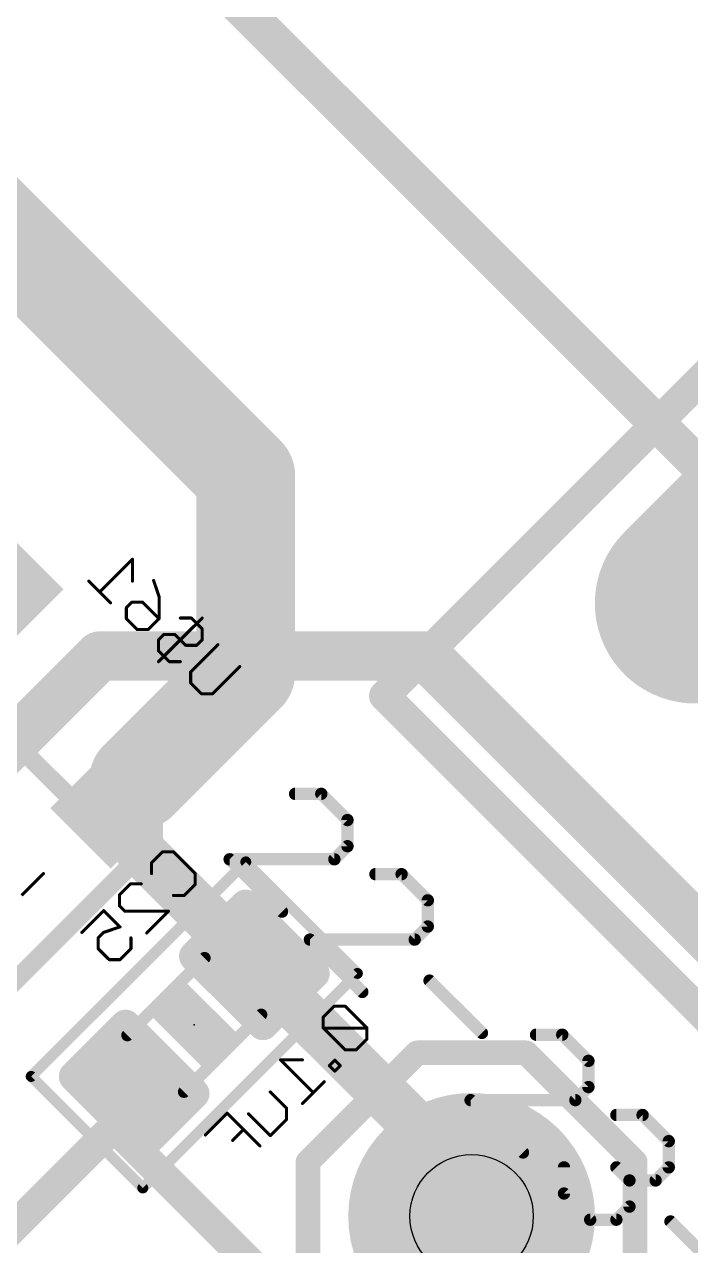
# Model space of a CAD drawing. Extents: x -76 to 580, y -41 to 95.
# Drawn here: x 500.65 to 506.13, y 5.25 to 15.32 of the extents above; entities that cross this region are included whole.
import ezdxf

# ---------------------------------------------------------------- set-up
doc = ezdxf.new("R2010")
doc.units = 0
for name, color, linetype in [('1', 22, 'CONTINUOUS'), ('16', 175, 'CONTINUOUS'), ('17', 82, 'CONTINUOUS'), ('21', 32, 'CONTINUOUS'), ('24', 7, 'CONTINUOUS'), ('26', 253, 'CONTINUOUS'), ('27', 253, 'CONTINUOUS'), ('28', 253, 'CONTINUOUS'), ('29', 253, 'CONTINUOUS'), ('30', 253, 'CONTINUOUS'), ('32', 253, 'CONTINUOUS'), ('36', 253, 'CONTINUOUS'), ('40', 175, 'CONTINUOUS'), ('44', 253, 'CONTINUOUS'), ('51', 53, 'CONTINUOUS'), ('52', 253, 'CONTINUOUS')]:
    doc.layers.add(name, color=color, linetype=linetype)

# ---------------------------------------------------------------- blocks, each defined once
blk = doc.blocks.new('RECT')
blk.add_solid([(-0.5, -0.5), (0.5, -0.5), (-0.5, 0.5), (0.5, 0.5)])
blk = doc.blocks.new('RECT112000X144000R30')
at = {"const_width": 0.105}
blk.add_lwpolyline([(0.2975, -0.345), (0.2975, 0.345, 0.4142), (0.245, 0.3975), (-0.245, 0.3975, 0.4142), (-0.2975, 0.345), (-0.2975, -0.345, 0.4142), (-0.245, -0.3975), (0.245, -0.3975, 0.4142)], format="xyb", close=True, dxfattribs=at)
blk.add_solid([(-0.2704, -0.3704), (0.2704, -0.3704), (-0.2704, 0.3704), (0.2704, 0.3704)])
blk = doc.blocks.new('RECT136384X168384R30')
at = {"const_width": 0.1279}
blk.add_lwpolyline([(0.3623, -0.3983), (0.3623, 0.3983, 0.4142), (0.2983, 0.4623), (-0.2983, 0.4623, 0.4142), (-0.3623, 0.3983), (-0.3623, -0.3983, 0.4142), (-0.2983, -0.4623), (0.2983, -0.4623, 0.4142)], format="xyb", close=True, dxfattribs=at)
blk.add_solid([(-0.3237, -0.4237), (0.3237, -0.4237), (-0.3237, 0.4237), (0.3237, 0.4237)])
blk = doc.blocks.new('ROUNDP')
at = {"const_width": 0.5}
blk.add_lwpolyline([(0, -0.25, 1), (0, 0.25, 1), (0, -0.25)], format="xyb", dxfattribs=at)
blk = doc.blocks.new('LONGP100')
at = {"const_width": 1}
blk.add_lwpolyline([(-0.5, 0), (0.5, 0)], dxfattribs=at)
at = {"const_width": 0.5}
for points in [[(-0.5, 0.25, 1), (-0.5, -0.25)], [(0.5, -0.25, 1), (0.5, 0.25)]]:
    blk.add_lwpolyline(points, format="xyb", dxfattribs=at)

msp = doc.modelspace()

# ---------------------------------------------------------------- linework, layer by layer
at = {"layer": '1'}
for points, const_width in [([(506.7551, 11.1299), (501.1742, 16.7108)], 0.3048), ([(501.268, 10.1116), (497.8739, 6.7175)], 0.4064), ([(503.955, 10.1116), (501.268, 10.1116)], 0.4064), ([(509.824, 4.2426), (503.955, 10.1116)], 0.4064)]:
    msp.add_lwpolyline(points, dxfattribs=dict(at, const_width=const_width))
at = {"layer": '1', "const_width": 0.2032}
for points in [[(501.268, 10.2132, 1), (501.268, 10.01)], [(501.3398, 10.0398, 1), (501.1962, 10.1835)], [(504.0268, 10.1835, 1), (503.8832, 10.0398)], [(503.955, 10.01, 1), (503.955, 10.2132)]]:
    msp.add_lwpolyline(points, format="xyb", dxfattribs=at)
at = {"layer": '16'}
for points, const_width in [([(502.4701, 11.5966), (497.4496, 16.617)], 0.8128), ([(502.4701, 9.9702), (502.4701, 11.5966)], 0.8128), ([(501.5863, 9.0864), (502.4701, 9.9702)], 0.8128), ([(501.5863, 8.5206), (501.5863, 9.0864)], 0.4064), ([(502.5408, 7.566), (501.5863, 8.5206)], 0.4064), ([(502.5408, 7.566), (504.3298, 5.7771)], 0.4064), ([(504.3298, 5.7771), (504.3298, 5.4942)], 0.4064)]:
    msp.add_lwpolyline(points, dxfattribs=dict(at, const_width=const_width))
for points, const_width in [([(502.6733, 11.5966, 1), (502.2669, 11.5966)], 0.4064), ([(502.3264, 11.4529, 1), (502.6138, 11.7402)], 0.4064), ([(502.6138, 9.8265, 1), (502.3264, 10.1139)], 0.4064), ([(502.2669, 9.9702, 1), (502.6733, 9.9702)], 0.4064), ([(501.4426, 9.2301, 1), (501.7299, 8.9427)], 0.4064), ([(501.6879, 9.0864, 1), (501.4847, 9.0864)], 0.2032), ([(501.6581, 8.5924, 1), (501.5144, 8.4487)], 0.2032), ([(501.4847, 8.5206, 1), (501.6879, 8.5206)], 0.2032), ([(502.6126, 7.6379, 1), (502.4689, 7.4942)], 0.2032), ([(502.4689, 7.4942, 1), (502.6126, 7.6379)], 0.2032), ([(504.4314, 5.7771, 1), (504.2282, 5.7771)], 0.2032), ([(504.2579, 5.7052, 1), (504.4016, 5.8489)], 0.2032), ([(504.2282, 5.4942, 1), (504.4314, 5.4942)], 0.2032)]:
    msp.add_lwpolyline(points, format="xyb", dxfattribs=dict(at, const_width=const_width))
at = {"layer": '21', "const_width": 0.254}
for points in [[(503.6121, 9.7828), (506.7551, 12.9259)], [(509.0002, 4.3947), (503.6121, 9.7828)], [(497.7926, 2.641), (501.3847, 6.2331)], [(501.3847, 6.2331), (502.7317, 4.8861)]]:
    msp.add_lwpolyline(points, dxfattribs=at)
at = {"layer": '21', "const_width": 0.127}
for points in [[(503.657, 9.8277, 1), (503.5672, 9.7379)], [(503.5672, 9.8277, 1), (503.657, 9.7379)], [(501.4296, 6.278, 1), (501.3398, 6.1882)], [(501.4296, 6.1882, 1), (501.3398, 6.278)]]:
    msp.add_lwpolyline(points, format="xyb", dxfattribs=at)
at = {"layer": '24'}
msp.add_point((502.0458, 7.0711), dxfattribs=at)
at = {"layer": '26', "const_width": 0.0254}
for points in [[(501.5364, 10.9081), (501.2668, 10.6385)], [(501.5364, 10.7284), (501.5364, 10.9081)], [(501.3567, 10.5486), (501.1769, 10.7284)], [(501.7111, 10.7334), (501.7561, 10.5986)], [(501.4864, 10.5087), (501.5314, 10.5537)], [(501.5314, 10.5537), (501.6213, 10.5537)], [(501.6213, 10.5537), (501.7561, 10.4188)], [(501.7561, 10.5986), (501.7561, 10.4188)], [(501.4864, 10.4188), (501.4864, 10.5087)], [(501.5763, 10.329), (501.4864, 10.4188)], [(501.7561, 10.4188), (501.6662, 10.329)], [(502.1106, 10.4239), (501.751, 10.0644)], [(502.0207, 10.4239), (501.9308, 10.4239)], [(502.1106, 10.334), (502.0207, 10.4239)], [(501.6662, 10.329), (501.5763, 10.329)], [(501.751, 10.2441), (501.796, 10.2891)], [(501.796, 10.2891), (501.8859, 10.2891)], [(501.8859, 10.2891), (501.9757, 10.1992)], [(502.1106, 10.2441), (502.1106, 10.334)], [(501.751, 10.1542), (501.751, 10.2441)], [(501.8409, 10.0644), (501.751, 10.1542)], [(501.9757, 10.1992), (502.0656, 10.1992)], [(502.0157, 9.9795), (502.2403, 10.2042)], [(502.0656, 10.1992), (502.1106, 10.2441)], [(501.9308, 10.0644), (501.8409, 10.0644)], [(502.0157, 9.8896), (502.0157, 9.9795)], [(502.4201, 10.0245), (502.1954, 9.7998)], [(502.1055, 9.7998), (502.0157, 9.8896)], [(502.1954, 9.7998), (502.1055, 9.7998)], [(501.6941, 8.408), (501.784, 8.4978)], [(501.784, 8.4978), (501.8739, 8.4978)], [(501.8739, 8.4978), (502.0536, 8.3181)], [(501.6941, 8.3181), (501.6941, 8.408)], [(502.0536, 8.3181), (502.0536, 8.2282)], [(501.4295, 8.1434), (501.5194, 8.2332)], [(501.4295, 8.0535), (501.4295, 8.1434)], [(501.5194, 8.2332), (501.6093, 8.2332)], [(501.9638, 8.1383), (501.8739, 8.1383)], [(502.0536, 8.2282), (501.9638, 8.1383)], [(501.4745, 8.0085), (501.4295, 8.0535)], [(501.12, 7.8338), (501.2997, 8.0136)], [(501.2997, 8.0136), (501.4345, 7.8788)], [(501.834, 8.0085), (501.4745, 8.0085)], [(501.6542, 7.8288), (501.834, 8.0085)], [(501.4345, 7.8788), (501.2997, 7.8338)], [(501.2997, 7.8338), (501.2548, 7.7889)], [(501.2548, 7.7889), (501.2548, 7.699)], [(501.5244, 7.699), (501.5244, 7.7889)], [(501.2548, 7.699), (501.3447, 7.6091)], [(501.4345, 7.6091), (501.5244, 7.699)], [(501.3447, 7.6091), (501.4345, 7.6091)]]:
    msp.add_lwpolyline(points, dxfattribs=at)
at = {"layer": '26', "const_width": 0.0127}
for points in [[(501.5428, 10.9081, 1), (501.5301, 10.9081)], [(501.5409, 10.9037, 1), (501.5319, 10.9126)], [(501.1814, 10.7329, 1), (501.1724, 10.7239)], [(501.5301, 10.7284, 1), (501.5428, 10.7284)], [(501.7172, 10.7354, 1), (501.7051, 10.7314)], [(501.2623, 10.643, 1), (501.2713, 10.634)], [(501.5314, 10.56, 1), (501.5314, 10.5473)], [(501.5359, 10.5492, 1), (501.5269, 10.5581)], [(501.6257, 10.5581, 1), (501.6168, 10.5492)], [(501.6213, 10.5473, 1), (501.6213, 10.56)], [(501.7624, 10.5986, 1), (501.7497, 10.5986)], [(501.7501, 10.5966, 1), (501.7621, 10.6006)], [(501.3522, 10.5441, 1), (501.3611, 10.5531)], [(501.4928, 10.5087, 1), (501.4801, 10.5087)], [(501.482, 10.5132, 1), (501.4909, 10.5042)], [(501.4801, 10.4188, 1), (501.4928, 10.4188)], [(501.4909, 10.4233, 1), (501.482, 10.4144)], [(501.7497, 10.4188, 1), (501.7624, 10.4188)], [(501.7606, 10.4144, 1), (501.7516, 10.4233)], [(501.7516, 10.4144, 1), (501.7606, 10.4233)], [(501.9308, 10.4302, 1), (501.9308, 10.4175)], [(502.0252, 10.4284, 1), (502.0162, 10.4194)], [(502.0207, 10.4175, 1), (502.0207, 10.4302)], [(502.1151, 10.4194, 1), (502.1061, 10.4284)], [(501.5763, 10.3353, 1), (501.5763, 10.3226)], [(501.5718, 10.3245, 1), (501.5808, 10.3335)], [(501.6617, 10.3335, 1), (501.6707, 10.3245)], [(501.6662, 10.3226, 1), (501.6662, 10.3353)], [(501.796, 10.2954, 1), (501.796, 10.2827)], [(501.8005, 10.2846, 1), (501.7915, 10.2935)], [(501.8904, 10.2935, 1), (501.8814, 10.2846)], [(501.8859, 10.2827, 1), (501.8859, 10.2954)], [(502.1169, 10.334, 1), (502.1042, 10.334)], [(502.1061, 10.3295, 1), (502.1151, 10.3385)], [(501.7574, 10.2441, 1), (501.7447, 10.2441)], [(501.7466, 10.2486, 1), (501.7555, 10.2396)], [(501.7555, 10.1587, 1), (501.7466, 10.1497)], [(501.9757, 10.2055, 1), (501.9757, 10.1928)], [(501.9713, 10.1947, 1), (501.9802, 10.2037)], [(502.0611, 10.2037, 1), (502.0701, 10.1947)], [(502.0656, 10.1928, 1), (502.0656, 10.2055)], [(502.1042, 10.2441, 1), (502.1169, 10.2441)], [(502.115, 10.2396, 1), (502.1061, 10.2486)], [(502.2448, 10.1997, 1), (502.2359, 10.2087)], [(501.7447, 10.1542, 1), (501.7574, 10.1542)], [(501.7466, 10.0688, 1), (501.7555, 10.0599)], [(501.8409, 10.0707, 1), (501.8409, 10.058)], [(501.8364, 10.0599, 1), (501.8454, 10.0688)], [(501.9308, 10.058, 1), (501.9308, 10.0707)], [(502.022, 9.9795, 1), (502.0093, 9.9795)], [(502.0112, 9.984, 1), (502.0201, 9.975)], [(502.4246, 10.02, 1), (502.4156, 10.0289)], [(502.0093, 9.8896, 1), (502.022, 9.8896)], [(502.0201, 9.8941, 1), (502.0112, 9.8851)], [(502.1055, 9.8061, 1), (502.1055, 9.7934)], [(502.101, 9.7953, 1), (502.11, 9.8042)], [(502.1909, 9.8042, 1), (502.1999, 9.7953)], [(502.1954, 9.7934, 1), (502.1954, 9.8061)], [(501.784, 8.5042, 1), (501.784, 8.4915)], [(501.7885, 8.4934, 1), (501.7795, 8.5023)], [(501.8784, 8.5023, 1), (501.8694, 8.4934)], [(501.8739, 8.4915, 1), (501.8739, 8.5042)], [(501.7005, 8.408, 1), (501.6878, 8.408)], [(501.6896, 8.4125, 1), (501.6986, 8.4035)], [(501.6878, 8.3181, 1), (501.7005, 8.3181)], [(502.06, 8.3181, 1), (502.0473, 8.3181)], [(502.0491, 8.3136, 1), (502.0581, 8.3226)], [(501.425, 8.1478, 1), (501.434, 8.1389)], [(501.4359, 8.1434, 1), (501.4232, 8.1434)], [(501.5194, 8.2396, 1), (501.5194, 8.2269)], [(501.5239, 8.2287, 1), (501.5149, 8.2377)], [(501.6093, 8.2269, 1), (501.6093, 8.2396)], [(501.8739, 8.1447, 1), (501.8739, 8.132)], [(501.9638, 8.132, 1), (501.9638, 8.1447)], [(502.0473, 8.2282, 1), (502.06, 8.2282)], [(502.0581, 8.2237, 1), (502.0491, 8.2327)], [(501.434, 8.058, 1), (501.425, 8.049)], [(501.4232, 8.0535, 1), (501.4359, 8.0535)], [(501.9593, 8.1428, 1), (501.9682, 8.1338)], [(501.3042, 8.0181, 1), (501.2952, 8.0091)], [(501.3042, 8.0091, 1), (501.2952, 8.0181)], [(501.4745, 8.0149, 1), (501.4745, 8.0022)], [(501.47, 8.0041, 1), (501.4789, 8.013)], [(501.8385, 8.0041, 1), (501.8295, 8.013)], [(501.834, 8.0022, 1), (501.834, 8.0149)], [(501.4301, 7.8743, 1), (501.439, 7.8832)], [(501.4366, 7.8727, 1), (501.4325, 7.8848)], [(501.1155, 7.8383, 1), (501.1245, 7.8293)], [(501.2611, 7.7889, 1), (501.2484, 7.7889)], [(501.2503, 7.7934, 1), (501.2593, 7.7844)], [(501.2977, 7.8398, 1), (501.3017, 7.8278)], [(501.3042, 7.8293, 1), (501.2952, 7.8383)], [(501.5308, 7.7889, 1), (501.5181, 7.7889)], [(501.6497, 7.8333, 1), (501.6587, 7.8243)], [(501.2593, 7.7035, 1), (501.2503, 7.6945)], [(501.2484, 7.699, 1), (501.2611, 7.699)], [(501.5181, 7.699, 1), (501.5308, 7.699)], [(501.5289, 7.6945, 1), (501.5199, 7.7035)], [(501.3447, 7.6155, 1), (501.3447, 7.6028)], [(501.3402, 7.6046, 1), (501.3492, 7.6136)], [(501.4301, 7.6136, 1), (501.439, 7.6046)], [(501.4345, 7.6028, 1), (501.4345, 7.6155)]]:
    msp.add_lwpolyline(points, format="xyb", dxfattribs=at)
at = {"layer": '27', "const_width": 0.1016}
for points in [[(503.0918, 8.9751), (502.8761, 8.9751)], [(503.3076, 8.7593), (503.0918, 8.9751)], [(503.3076, 8.5436), (503.3076, 8.7593)], [(503.1997, 8.4358), (503.3076, 8.5436)], [(502.7683, 8.0044), (502.3369, 8.4358)], [(502.3369, 8.4358), (503.1997, 8.4358)], [(503.7534, 8.3135), (503.5376, 8.3135)], [(503.9691, 8.0978), (503.7534, 8.3135)], [(503.9691, 7.8821), (503.9691, 8.0978)], [(503.8612, 7.7743), (503.9691, 7.8821)], [(503.4298, 7.3428), (502.9984, 7.7743)], [(502.9984, 7.7743), (503.8612, 7.7743)], [(503.9834, 7.4363), (504.4149, 7.0049)], [(505.0764, 6.9905), (504.8607, 6.9905)], [(505.2921, 6.7748), (505.0764, 6.9905)], [(505.2921, 6.5591), (505.2921, 6.7748)], [(505.1842, 6.4512), (505.2921, 6.5591)], [(504.7528, 6.0198), (504.3214, 6.4512)], [(504.3214, 6.4512), (505.1842, 6.4512)], [(505.5222, 6.329), (505.7379, 6.329)], [(505.7379, 6.329), (505.9536, 6.1133)], [(505.9536, 6.1133), (505.9536, 5.8976)], [(505.0907, 5.6819), (505.0907, 5.8976)], [(505.63, 5.7897), (505.5222, 5.8976)], [(505.9536, 5.8976), (505.8457, 5.7897)], [(505.8457, 5.7897), (505.63, 5.7897)], [(505.63, 5.7897), (505.63, 5.574)], [(505.3065, 5.4662), (505.0907, 5.6819)], [(505.63, 5.574), (505.5222, 5.4662)], [(505.5222, 5.4662), (505.3065, 5.4662)], [(505.968, 5.4518), (506.3994, 5.0204)]]:
    msp.add_lwpolyline(points, dxfattribs=at)
at = {"layer": '27', "const_width": 0.0508}
for points in [[(502.8761, 9.0005, 1), (502.8761, 8.9497)], [(503.1098, 8.993, 1), (503.0739, 8.9571)], [(503.0918, 8.9497, 1), (503.0918, 9.0005)], [(503.333, 8.7593, 1), (503.2822, 8.7593)], [(503.2896, 8.7414, 1), (503.3255, 8.7773)], [(503.2822, 8.5436, 1), (503.333, 8.5436)], [(503.3255, 8.5257, 1), (503.2896, 8.5616)], [(502.3369, 8.4612, 1), (502.3369, 8.4104)], [(502.3548, 8.4537, 1), (502.3189, 8.4178)], [(503.1817, 8.4537, 1), (503.2177, 8.4178)], [(503.1997, 8.4104, 1), (503.1997, 8.4612)], [(503.5376, 8.3389, 1), (503.5376, 8.2881)], [(503.7713, 8.3315, 1), (503.7354, 8.2956)], [(503.7534, 8.2881, 1), (503.7533, 8.3389)], [(503.9945, 8.0978, 1), (503.9437, 8.0978)], [(503.9511, 8.0799, 1), (503.987, 8.1158)], [(502.7503, 7.9864, 1), (502.7862, 8.0223)], [(503.9437, 7.8821, 1), (503.9945, 7.8821)], [(503.987, 7.8642, 1), (503.9511, 7.9001)], [(502.9984, 7.7997, 1), (502.9984, 7.7489)], [(503.0163, 7.7922, 1), (502.9804, 7.7563)], [(503.8432, 7.7922, 1), (503.8792, 7.7563)], [(503.8612, 7.7489, 1), (503.8612, 7.7997)], [(504.0014, 7.4543, 1), (503.9655, 7.4184)], [(503.4118, 7.3249, 1), (503.4477, 7.3608)], [(504.3969, 6.9869, 1), (504.4328, 7.0229)], [(504.8607, 7.0159, 1), (504.8607, 6.9651)], [(505.0943, 7.0085, 1), (505.0584, 6.9726)], [(505.0764, 6.9651, 1), (505.0764, 7.0159)], [(505.3175, 6.7748, 1), (505.2667, 6.7748)], [(505.2741, 6.7568, 1), (505.31, 6.7928)], [(505.2667, 6.5591, 1), (505.3175, 6.5591)], [(505.31, 6.5411, 1), (505.2741, 6.5771)], [(504.3393, 6.4692, 1), (504.3034, 6.4333)], [(504.3214, 6.4766, 1), (504.3214, 6.4258)], [(505.1663, 6.4692, 1), (505.2022, 6.4333)], [(505.1842, 6.4258, 1), (505.1842, 6.4766)], [(505.5222, 6.3544, 1), (505.5222, 6.3036)], [(505.7558, 6.347, 1), (505.7199, 6.311)], [(505.7379, 6.3036, 1), (505.7379, 6.3544)], [(505.979, 6.1133, 1), (505.9282, 6.1133)], [(505.9356, 6.0953, 1), (505.9715, 6.1313)], [(504.7348, 6.0019, 1), (504.7708, 6.0378)], [(505.1161, 5.8976, 1), (505.0653, 5.8976)], [(505.5401, 5.9155, 1), (505.5042, 5.8796)], [(505.9715, 5.8796, 1), (505.9356, 5.9155)], [(505.63, 5.8151, 1), (505.63, 5.7643)], [(505.6554, 5.7897, 1), (505.6046, 5.7897)], [(505.8457, 5.7643, 1), (505.8457, 5.8151)], [(505.9282, 5.8976, 1), (505.979, 5.8976)], [(505.6121, 5.7718, 1), (505.648, 5.8077)], [(505.8278, 5.8077, 1), (505.8637, 5.7718)], [(505.0653, 5.6819, 1), (505.1161, 5.6819)], [(505.1087, 5.6998, 1), (505.0728, 5.6639)], [(505.6046, 5.574, 1), (505.6554, 5.574)], [(505.648, 5.5561, 1), (505.6121, 5.592)], [(505.3065, 5.4916, 1), (505.3065, 5.4408)], [(505.2885, 5.4482, 1), (505.3244, 5.4841)], [(505.5042, 5.4841, 1), (505.5401, 5.4482)], [(505.5222, 5.4408, 1), (505.5222, 5.4916)], [(505.9859, 5.4697, 1), (505.95, 5.4338)]]:
    msp.add_lwpolyline(points, format="xyb", dxfattribs=at)
at = {"layer": '28', "const_width": 0.0254}
for points in [[(500.8037, 8.3182), (500.6239, 8.1384)], [(503.1982, 7.2251), (503.1083, 7.1352)], [(503.1083, 7.1352), (503.1083, 7.0453)], [(503.2881, 7.225), (503.1982, 7.2251)], [(503.4678, 7.0453), (503.2881, 7.225)], [(503.1083, 7.0453), (503.2881, 6.8655)], [(503.4678, 7.0453), (503.1083, 7.0453)], [(503.4678, 6.9554), (503.4678, 7.0453)], [(503.378, 6.8655), (503.4678, 6.9554)], [(503.2881, 6.8655), (503.378, 6.8655)], [(502.9361, 6.7832), (502.7564, 6.7832)], [(502.7564, 6.7832), (503.026, 6.5136)], [(503.2032, 6.7807), (503.1583, 6.7357)], [(503.1583, 6.7357), (503.2032, 6.6908)], [(503.2482, 6.7357), (503.2032, 6.7807)], [(503.2032, 6.6908), (503.2482, 6.7357)], [(503.1159, 6.6034), (502.9361, 6.4237)], [(502.6715, 6.5186), (502.8063, 6.3838)], [(502.317, 6.3439), (502.1373, 6.1641)], [(502.5867, 6.0742), (502.317, 6.3439)], [(502.6715, 6.1591), (502.4918, 6.3388)], [(502.8063, 6.3838), (502.8063, 6.2939)], [(502.8063, 6.2939), (502.6715, 6.1591)], [(502.4519, 6.209), (502.362, 6.1192)]]:
    msp.add_lwpolyline(points, dxfattribs=at)
at = {"layer": '28', "const_width": 0.0127}
for points in [[(500.8081, 8.3137, 1), (500.7992, 8.3227)], [(503.1147, 7.1352, 1), (503.102, 7.1352)], [(503.1038, 7.1397, 1), (503.1128, 7.1307)], [(503.1982, 7.2314, 1), (503.1982, 7.2187)], [(503.2027, 7.2206, 1), (503.1937, 7.2295)], [(503.2926, 7.2295, 1), (503.2836, 7.2206)], [(503.2881, 7.2187, 1), (503.2881, 7.2314)], [(503.1128, 7.0498, 1), (503.1038, 7.0408)], [(503.1083, 7.0516, 1), (503.1083, 7.0389)], [(503.102, 7.0453, 1), (503.1147, 7.0453)], [(503.4742, 7.0453, 1), (503.4615, 7.0453)], [(503.4634, 7.0408, 1), (503.4723, 7.0498)], [(503.4678, 7.0389, 1), (503.4678, 7.0516)], [(503.4615, 6.9554, 1), (503.4742, 6.9554)], [(503.4723, 6.9509, 1), (503.4634, 6.9599)], [(503.2881, 6.8719, 1), (503.2881, 6.8592)], [(503.2836, 6.861, 1), (503.2926, 6.87)], [(503.3735, 6.87, 1), (503.3825, 6.861)], [(503.378, 6.8592, 1), (503.378, 6.8719)], [(502.7564, 6.7896, 1), (502.7564, 6.7769)], [(502.7609, 6.7877, 1), (502.7519, 6.7787)], [(502.9361, 6.7769, 1), (502.9361, 6.7895)], [(503.1628, 6.7402, 1), (503.1538, 6.7313)], [(503.1538, 6.7402, 1), (503.1628, 6.7313)], [(503.2077, 6.7852, 1), (503.1987, 6.7762)], [(503.2077, 6.7762, 1), (503.1987, 6.7852)], [(503.2527, 6.7313, 1), (503.2437, 6.7402)], [(503.2437, 6.7313, 1), (503.2527, 6.7402)], [(503.1987, 6.6953, 1), (503.2077, 6.6863)], [(503.1987, 6.6863, 1), (503.2077, 6.6953)], [(503.1204, 6.599, 1), (503.1114, 6.6079)], [(502.676, 6.5231, 1), (502.667, 6.5141)], [(503.0215, 6.5091, 1), (503.0305, 6.5181)], [(502.3215, 6.3484, 1), (502.3125, 6.3394)], [(502.3215, 6.3394, 1), (502.3125, 6.3484)], [(502.4962, 6.3433, 1), (502.4873, 6.3343)], [(502.8127, 6.3838, 1), (502.8, 6.3838)], [(502.8018, 6.3793, 1), (502.8108, 6.3883)], [(502.9316, 6.4282, 1), (502.9406, 6.4192)], [(502.8, 6.2939, 1), (502.8127, 6.2939)], [(502.8108, 6.2894, 1), (502.8018, 6.2984)], [(502.1328, 6.1686, 1), (502.1418, 6.1596)], [(502.4563, 6.2046, 1), (502.4474, 6.2135)], [(502.667, 6.1636, 1), (502.676, 6.1546)], [(502.667, 6.1546, 1), (502.676, 6.1636)], [(502.3575, 6.1237, 1), (502.3665, 6.1147)], [(502.5822, 6.0697, 1), (502.5912, 6.0787)]]:
    msp.add_lwpolyline(points, format="xyb", dxfattribs=at)
at = {"layer": '40', "const_width": 0.09}
for points in [[(502.4701, 8.4146), (500.7023, 6.6468)], [(503.3893, 7.4953), (502.4701, 8.4146)], [(501.6216, 5.7276), (503.3893, 7.4953)], [(500.7023, 6.6468), (501.6216, 5.7276)]]:
    msp.add_lwpolyline(points, dxfattribs=at)
at = {"layer": '40', "const_width": 0.045}
for points in [[(502.486, 8.4305, 1), (502.4542, 8.3987)], [(502.486, 8.3987, 1), (502.4542, 8.4305)], [(503.4052, 7.4794, 1), (503.3734, 7.5112)], [(503.3734, 7.4794, 1), (503.4052, 7.5112)], [(500.7182, 6.6627, 1), (500.6864, 6.6309)], [(500.6864, 6.6627, 1), (500.7182, 6.6309)], [(501.6056, 5.7435, 1), (501.6375, 5.7117)], [(501.6056, 5.7117, 1), (501.6375, 5.7435)]]:
    msp.add_lwpolyline(points, format="xyb", dxfattribs=at)
at = {"layer": '44'}
msp.add_circle((504.3298, 5.4942), 0.508, dxfattribs=at)
at = {"layer": '51', "const_width": 0.2032}
for points in [[(502.9827, 5.9432), (503.8808, 6.8413)], [(503.8808, 6.8413), (504.7788, 6.8413)], [(504.7788, 6.8413), (505.6768, 5.9432)], [(502.9827, 5.0452), (502.9827, 5.9432)], [(505.6768, 5.9432), (505.6768, 5.0452)]]:
    msp.add_lwpolyline(points, dxfattribs=at)
at = {"layer": '51', "const_width": 0.1016}
for points in [[(503.8808, 6.8921, 1), (503.8808, 6.7905)], [(503.9167, 6.8053, 1), (503.8448, 6.8772)], [(504.8147, 6.8772, 1), (504.7429, 6.8053)], [(504.7788, 6.7905, 1), (504.7788, 6.8921)], [(503.0335, 5.9432, 1), (502.9319, 5.9432)], [(505.7276, 5.9432, 1), (505.626, 5.9432)], [(502.9468, 5.9792, 1), (503.0186, 5.9073)], [(505.6409, 5.9073, 1), (505.7127, 5.9792)]]:
    msp.add_lwpolyline(points, format="xyb", dxfattribs=at)
at = {"layer": '52'}
for points, const_width in [([(501.5508, 8.4146), (499.5709, 10.3945)], 0.1524), ([(501.5508, 8.4146), (500.4195, 7.2832)], 0.1524), ([(502.1307, 7.6226), (501.4943, 6.9862)], 0.1), ([(502.5974, 7.1559), (501.961, 6.5195)], 0.1)]:
    msp.add_lwpolyline(points, dxfattribs=dict(at, const_width=const_width))
for points, const_width in [([(501.5778, 8.3876, 1), (501.5239, 8.4415)], 0.0762), ([(501.5239, 8.3876, 1), (501.5778, 8.4415)], 0.0762), ([(502.1483, 7.6049, 1), (502.113, 7.6403)], 0.05), ([(502.615, 7.1382, 1), (502.5797, 7.1736)], 0.05), ([(501.4766, 7.0039, 1), (501.5119, 6.9685)], 0.05), ([(501.9433, 6.5372, 1), (501.9786, 6.5018)], 0.05)]:
    msp.add_lwpolyline(points, format="xyb", dxfattribs=dict(at, const_width=const_width))

# ---------------------------------------------------------------- block references
at = {"layer": '16', "xscale": 0.55, "yscale": 1.2, "rotation": 135}
for p in [(500.2428, 10.4299), (501.5863, 9.0864)]:
    msp.add_blockref('RECT', p, dxfattribs=at)
at = {"layer": '16', "rotation": 225}
for p in [(502.5408, 7.566), (501.5508, 6.5761)]:
    msp.add_blockref('RECT112000X144000R30', p, dxfattribs=at)
at = {"layer": '17'}
for name, p, xscale, yscale, rotation in [('LONGP100', (506.7551, 11.1299), 1.5, 1.5, 45), ('LONGP100', (506.7551, 11.1299), 1.5, 1.5, 45), ('ROUNDP', (504.3298, 5.4942), 1.8796, 1.8796, 225), ('ROUNDP', (504.3298, 5.4942), 1.8796, 1.8796, 225)]:
    msp.add_blockref(name, p, dxfattribs=dict(at, xscale=xscale, yscale=yscale, rotation=rotation))
at = {"layer": '29'}
for name, p, xscale, yscale, rotation in [('LONGP100', (506.7551, 11.1299), 1.6524, 1.6524, 45), ('ROUNDP', (504.3298, 5.4942), 2.032, 2.032, 225)]:
    msp.add_blockref(name, p, dxfattribs=dict(at, xscale=xscale, yscale=yscale, rotation=rotation))
at = {"layer": '30'}
for name, p, xscale, yscale, rotation in [('LONGP100', (506.7551, 11.1299), 1.6524, 1.6524, 45), ('RECT', (500.2428, 10.4299), 0.7024, 1.3524, 135), ('RECT', (501.5863, 9.0864), 0.7024, 1.3524, 135), ('ROUNDP', (504.3298, 5.4942), 2.032, 2.032, 225)]:
    msp.add_blockref(name, p, dxfattribs=dict(at, xscale=xscale, yscale=yscale, rotation=rotation))
at = {"layer": '30', "rotation": 225}
for p in [(502.5408, 7.566), (501.5508, 6.5761)]:
    msp.add_blockref('RECT136384X168384R30', p, dxfattribs=at)
at = {"layer": '32', "xscale": 0.55, "yscale": 1.2, "rotation": 135}
for p in [(500.2428, 10.4299), (501.5863, 9.0864)]:
    msp.add_blockref('RECT', p, dxfattribs=at)
at = {"layer": '32', "rotation": 225}
for p in [(502.5408, 7.566), (501.5508, 6.5761)]:
    msp.add_blockref('RECT112000X144000R30', p, dxfattribs=at)
at = {"layer": '36', "xscale": 0.3998, "yscale": 0.6, "rotation": 225}
msp.add_blockref('RECT', (502.0458, 7.0711), dxfattribs=at)
at = {"layer": '51', "xscale": 0.508, "yscale": 0.508, "rotation": 135}
msp.add_blockref('RECT', (504.3298, 5.4942), dxfattribs=at)
at = {"layer": '52'}
for p, xscale, yscale, rotation in [((501.4978, 8.9979), 0.5, 0.65, 135), ((502.4701, 7.4953), 0.4, 0.8, 225), ((501.6216, 6.6468), 0.4, 0.8, 225)]:
    msp.add_blockref('RECT', p, dxfattribs=dict(at, xscale=xscale, yscale=yscale, rotation=rotation))

doc.saveas('drawing.dxf')
